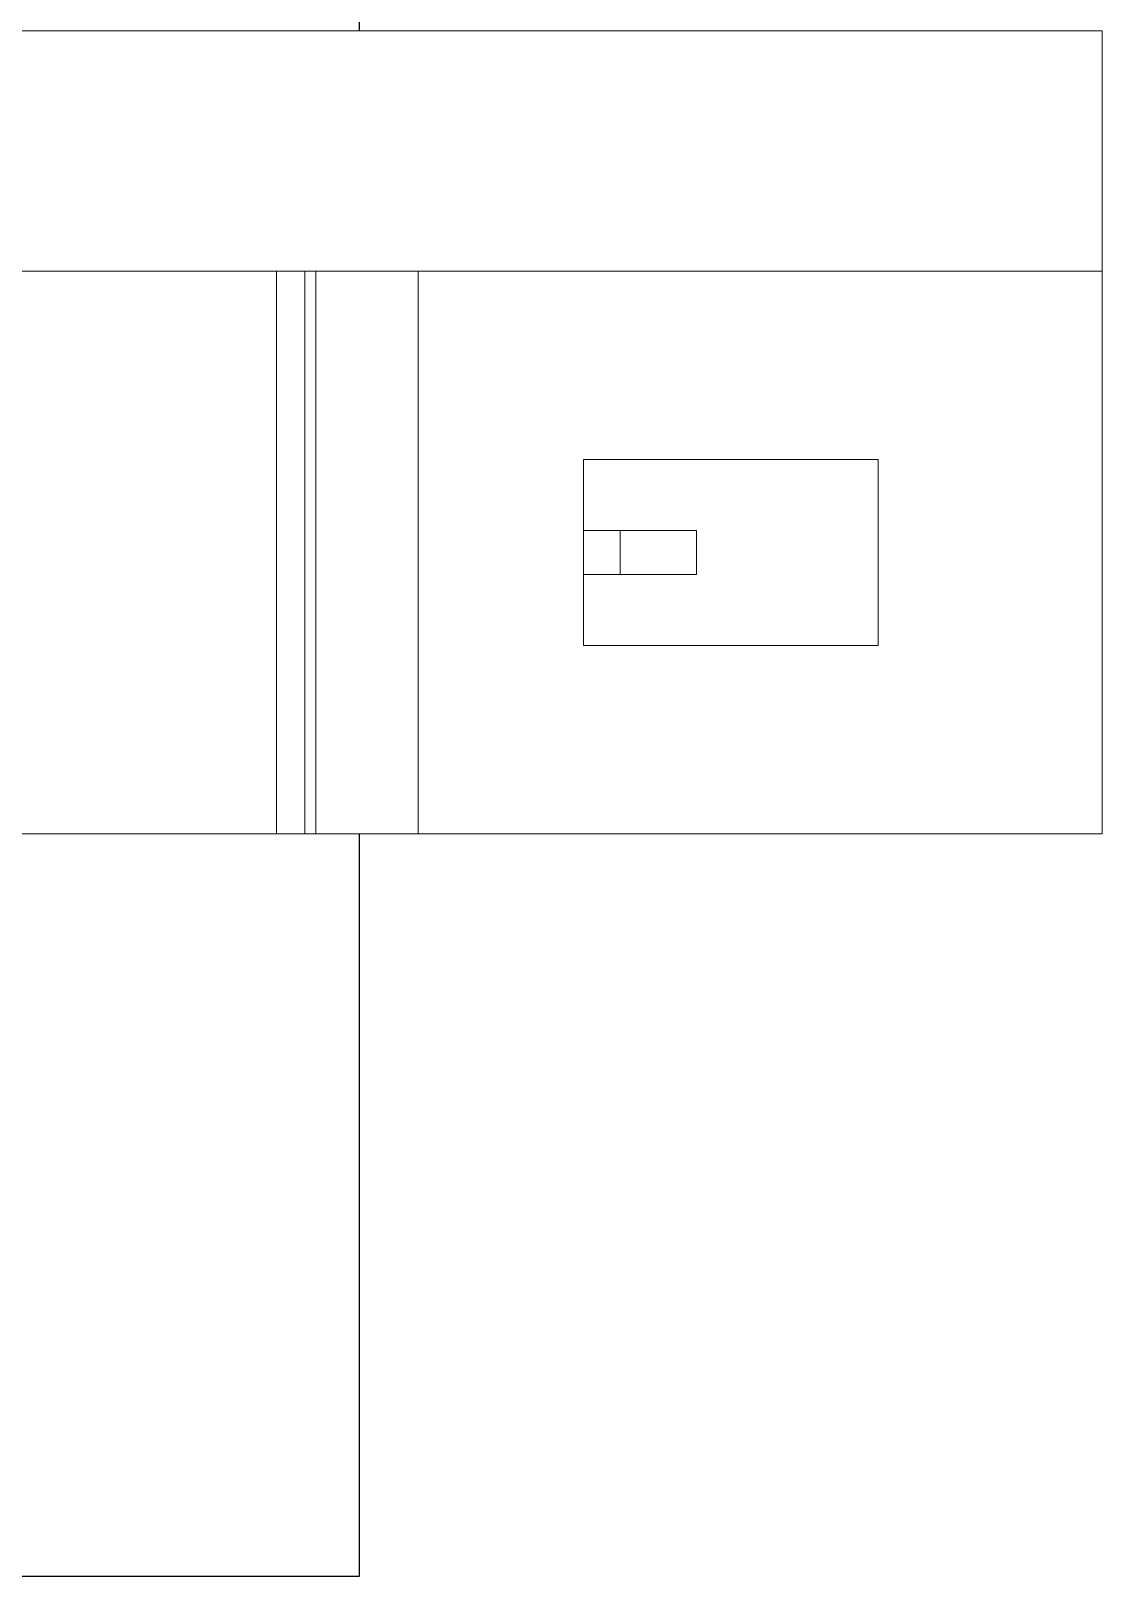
# Model space of a CAD drawing. Header units: millimetres. Extents: x 2936 to 53953, y 1541 to 47526.
# Drawn here: x 47763 to 47772.81, y 45485.62 to 45499.77 of the extents above; entities that cross this region are included whole.
import ezdxf

# ---------------------------------------------------------------- set-up
doc = ezdxf.new("R2010")
doc.units = ezdxf.units.MM
doc.set_wipeout_variables(frame=1)
doc.layers.add('004-PI-DIN Šina', color=3, linetype='Continuous')
doc.layers.add('SI-ORMAR-Oprema', color=30, linetype='Continuous', lineweight=5)

# ---------------------------------------------------------------- blocks, each defined once
blk = doc.blocks.new('*U823')
at = {"layer": '004-PI-DIN Šina'}
blk.add_lwpolyline([(870, -17.5), (870, 17.5), (0, 17.5), (0, -17.5)], close=True, dxfattribs=at)
blk = doc.blocks.new('*U93')
blk.add_wipeout([(-24.3, -7.35), (24.3, -7.35), (24.3, 0), (-24.3, 0)])
at = {"layer": 'SI-ORMAR-Oprema'}
for p, q in [((8.51, 0), (16.74, 0)), ((16.74, -5.15), (16.74, 0)), ((16.74, 0), (16.998, 0)), ((16.998, 0), (16.998, -5.15)), ((16.998, 0), (17.098, 0)), ((17.098, 0), (17.098, -5.15)), ((18.035, 0), (17.098, 0)), ((18.035, 0), (18.035, -5.15)), ((18.035, 0), (24.3, 0)), ((24.3, 0), (24.3, -7.35)), ((22.25, -1.725), (19.55, -1.725)), ((19.55, -1.725), (19.55, -2.375)), ((22.25, -3.425), (22.25, -1.725)), ((19.55, -2.375), (19.885, -2.375)), ((19.55, -2.375), (19.55, -2.775)), ((20.585, -2.375), (19.885, -2.375)), ((19.885, -2.775), (19.885, -2.375)), ((20.585, -2.775), (20.585, -2.375)), ((19.55, -2.775), (19.55, -3.425)), ((19.55, -2.775), (19.885, -2.775)), ((20.585, -2.775), (19.885, -2.775)), ((19.55, -3.425), (22.25, -3.425)), ((8.51, -5.15), (16.74, -5.15)), ((16.74, -5.15), (16.998, -5.15)), ((16.998, -5.15), (17.098, -5.15)), ((18.035, -5.15), (17.098, -5.15)), ((18.035, -5.15), (24.3, -5.15)), ((24.3, -7.35), (-24.3, -7.35))]:
    blk.add_line(p, q, dxfattribs=at)

msp = doc.modelspace()

# ---------------------------------------------------------------- block references
at = {"layer": '004-PI-DIN Šina', "rotation": 270}
msp.add_blockref('*U823', (47748.51, 46355.623), dxfattribs=at)

# ---------------------------------------------------------------- next in the draw order: block references
at = {"layer": 'SI-ORMAR-Oprema', "xscale": -1, "rotation": 180.0000000001201}
msp.add_blockref('*U93', (47748.51, 45492.418), dxfattribs=at)

doc.saveas('drawing.dxf')
